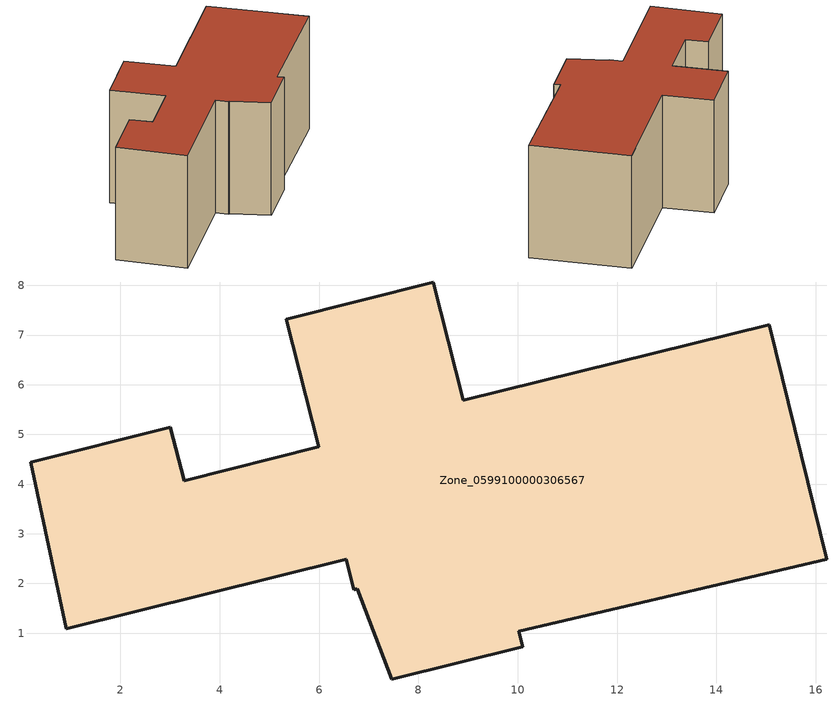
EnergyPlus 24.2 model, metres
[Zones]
Zone_0599100000306567
 floor ground (C_G): 6.55,2.49 0.91,1.09 0.2,4.44 3.01,5.15 3.29,4.07 5.99,4.75 5.34,7.32 8.3,8.07 8.9,5.69 15.06,7.21 16.22,2.49 10.02,1.04 10.1,0.73 7.47,0.08 6.76,1.89 6.7,1.87 z0
 wall outside (C_F): 8.9,5.69 8.3,8.07 5.34,7.32 5.99,4.75 3.29,4.07 3.01,5.15 0.2,4.44 0.91,1.09 6.55,2.49 6.7,1.87 6.76,1.89 7.47,0.08 10.1,0.73 10.02,1.04 16.22,2.49 15.06,7.21 8.9,5.69 z0:5.78
 roof outside (C_R): 0.91,1.09 6.55,2.49 6.7,1.87 6.76,1.89 7.47,0.08 10.1,0.73 10.02,1.04 16.22,2.49 15.06,7.21 8.9,5.69 8.3,8.07 5.34,7.32 5.99,4.75 3.29,4.07 3.01,5.15 0.2,4.44 z5.78
[BUILDING]
Pand.0599100000306567: North Axis=0; Terrain=City; Loads Convergence Tolerance Value=0.04; Temperature Convergence Tolerance Value=0.4; Solar Distribution=FullExterior; Maximum Number of Warmup Days=25; Minimum Number of Warmup Days=1
[Site:Location]
Rotterdam.The.Hague.AP_ZH_NLD Design_Conditions: Latitude=51.96; Longitude=4.45; Time Zone=1; Elevation=-4.5
[SITE:GROUNDTEMPERATURE:BUILDINGSURFACE]
18, 18, 18, 18, 18, 18, 18, 18, 18, 18, 18, 18
[MATERIAL] Thermal Absorptance=0.9; Solar Absorptance=0.7; Visible Absorptance=0.7
Name | Roughness | Thickness | Conductivity | Density | Specific Heat
G.TI.1965-1974 | MediumSmooth | 0.15 | 0.882353 | 540 | 1210
F.TI.1965-1974 | Rough | 0.3 | 0.697674 | 1920 | 840
R.TI.1965-1974 | MediumRough | 0.2 | 0.232558 | 1500 | 1000
[CONSTRUCTION]
C_G: G.TI.1965-1974
C_F: F.TI.1965-1974
C_R: R.TI.1965-1974
[ZONE]
Zone_0599100000306567: Type=1; Multiplier=1; Ceiling Height=Autocalculate; Volume=Autocalculate; Floor Area=autocalculate; Part of Total Floor Area=Yes
[ZONEINFILTRATION:DESIGNFLOWRATE]
Infil_Zone_0599100000306567: Zone or ZoneList or Space or SpaceList=Zone_0599100000306567; Schedule=AlwaysOn; Design Flow Rate Calculation Method=Flow/Area; Flow Rate per Floor Area=0.003; Constant Term Coefficient=1; Temperature Term Coefficient=0; Velocity Term Coefficient=0; Velocity Squared Term Coefficient=0
[HVACTEMPLATE:ZONE:IDEALLOADSAIRSYSTEM]
Zone_0599100000306567: Maximum Heating Supply Air Temperature=50; Minimum Cooling Supply Air Temperature=13; Maximum Heating Supply Air Humidity Ratio=0.0156; Minimum Cooling Supply Air Humidity Ratio=0.0077; Heating Limit=NoLimit; Cooling Limit=NoLimit; Dehumidification Control Type=ConstantSensibleHeatRatio; Cooling Sensible Heat Ratio=0.7; Dehumidification Setpoint=60; Humidification Control Type=None; Humidification Setpoint=30; Outdoor Air Method=None; Outdoor Air Flow Rate per Person=0.00944; Outdoor Air Flow Rate per Zone Floor Area=0; Outdoor Air Flow Rate per Zone=0; Demand Controlled Ventilation Type=None; Outdoor Air Economizer Type=NoEconomizer; Heat Recovery Type=None; Sensible Heat Recovery Effectiveness=0.7; Latent Heat Recovery Effectiveness=0.65
[ZONECONTROL:THERMOSTAT]
ThermostatControl_Zone_0599100000306567: Zone or ZoneList=Zone_0599100000306567; Control Type Schedule=DualSetpointControlType; Control 1=Thermostat_Zone_0599100000306567; Temperature Difference Between Cutout And Setpoint=0
[THERMOSTATSETPOINT:DUALSETPOINT]
Thermostat_Zone_0599100000306567: Heating Setpoint Temperature Schedule=HeatingSetpoint_Zone_0599100000306567; Cooling Setpoint Temperature Schedule=CoolingSetpoint_Zone_0599100000306567
[SCHEDULE:COMPACT]
HeatingSetpoint_Zone_0599100000306567: Through: 12/31, For: AllDays, Until: 24:00, 21
CoolingSetpoint_Zone_0599100000306567: Through: 12/31, For: AllDays, Until: 24:00, 24
DualSetpointControlType: Through: 12/31, For: AllDays, Until: 24:00, 4
AlwaysOn: Through: 12/31, For: AllDays, Until: 24:00, 1
